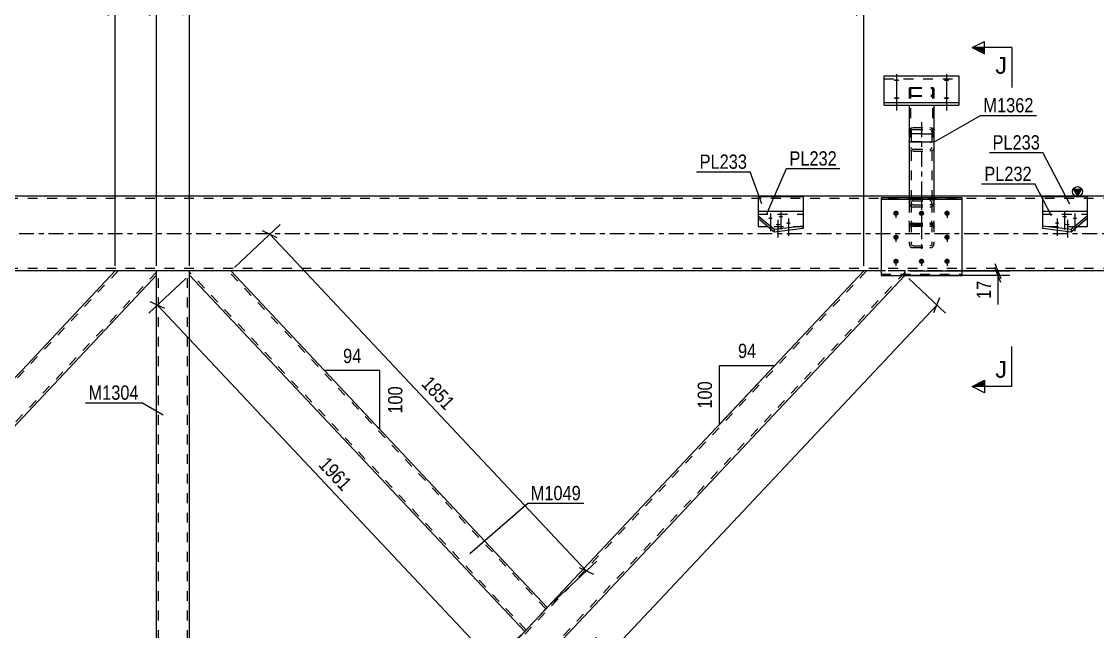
# Model space of a CAD drawing. Header units: millimetres. Extents: x -188 to 1001, y -654 to 187.
# Drawn here: x 663.4 to 879, y -79.7 to 42.5 of the extents above; entities that cross this region are included whole.
import ezdxf

# ---------------------------------------------------------------- set-up
doc = ezdxf.new("R2010")
doc.units = ezdxf.units.MM
doc.linetypes.add('DXK_LINE_DOT2', pattern=[3.9198, 1.9599, -1.9599])
doc.linetypes.add('DXK_LINE_DOT3', pattern=[5.9187, 2.979, -0.9799, 0.9799, -0.9799])
doc.styles.add('Arial', font='ARIAL.TTF', dxfattribs={"height": 0.2})
doc.styles.add('Arial Narrow', font='ARIALN.TTF', dxfattribs={"height": 0.2})

# ---------------------------------------------------------------- blocks, each defined once
blk = doc.blocks.new('Part-761542699-1597 - 1399')
at = {"linetype": 'Continuous'}
blk.add_hatch(color=2, dxfattribs=at).paths.add_polyline_path([(875, 7.5), (874.2, 8.9), (875.8, 8.9)])
at = {"color": 2, "linetype": 'Continuous'}
for p, q in [((875, 7.5), (874.2, 8.9)), ((874.2, 8.9), (875.8, 8.9)), ((875.8, 8.9), (875, 7.5)), ((890, 7.5), (0, 7.5)), ((835.63, -7.5), (551.88, -7.5)), ((890, -7.5), (851.88, -7.5))]:
    blk.add_line(p, q, dxfattribs=at)
at = {"color": 7, "linetype": 'DXK_LINE_DOT2'}
for p, q in [((890, 7), (0, 7)), ((890, -7), (0, -7)), ((890, -7.5), (380.6, -7.5)), ((851.88, -7.5), (835.63, -7.5))]:
    blk.add_line(p, q, dxfattribs=at)
at = {"color": 7, "linetype": 'DXK_LINE_DOT3'}
blk.add_line((0, 0), (890, 0), dxfattribs=at)
at = {"color": 2, "linetype": 'Continuous'}
blk.add_circle((875, 8.4), 1, dxfattribs=at)
blk = doc.blocks.new('Part-761542699-1947 - 1399')
at = {"color": 2, "linetype": 'Continuous'}
for p, q in [((876.98, 4.41), (867.98, 4.41)), ((867.98, 4.41), (867.98, 0.98)), ((876.98, 4.41), (876.98, 2.99)), ((873.76, 0.86), (876.98, 3.56)), ((876.98, 2.99), (873.76, 0.3)), ((867.98, 1.54), (873.76, 0.86)), ((873.76, 0.3), (867.98, 0.98)), ((873.76, 0.86), (873.76, 0.3))]:
    blk.add_line(p, q, dxfattribs=at)
at = {"color": 7, "linetype": 'DXK_LINE_DOT2'}
blk.add_line((867.98, 3.85), (876.98, 3.85), dxfattribs=at)
blk = doc.blocks.new('Part-761542699-1457 - 1399')
at = {"color": 7, "linetype": 'DXK_LINE_DOT2'}
for p, q in [((841.3, 29.11), (841.25, 29.03)), ((841.25, 29.03), (841.25, 25.73)), ((841.43, 29.18), (841.3, 29.11)), ((841.62, 29.22), (841.43, 29.18)), ((841.55, 29.03), (841.57, 29.07)), ((841.55, 29.03), (841.55, 18.52)), ((841.57, 29.07), (841.64, 29.1)), ((841.85, 29.24), (841.62, 29.22)), ((841.64, 29.1), (841.74, 29.13)), ((841.74, 29.13), (841.85, 29.13)), ((841.85, 29.24), (845.65, 29.24)), ((841.85, 29.13), (845.65, 29.13)), ((845.88, 29.22), (845.65, 29.24)), ((845.65, 29.13), (845.76, 29.13)), ((845.76, 29.13), (845.86, 29.1)), ((845.86, 29.1), (845.93, 29.07)), ((846.07, 29.18), (845.88, 29.22)), ((845.93, 29.07), (845.95, 29.03)), ((845.95, 29.03), (845.95, 18.52)), ((846.2, 29.11), (846.07, 29.18)), ((846.25, 29.03), (846.2, 29.11)), ((846.25, 29.03), (846.25, 25.73)), ((841.25, 27.73), (841.3, 27.65)), ((841.3, 27.65), (841.43, 27.59)), ((841.43, 27.59), (841.62, 27.54)), ((841.57, 27.69), (841.55, 27.73)), ((841.64, 27.66), (841.57, 27.69)), ((841.62, 27.54), (841.85, 27.53)), ((841.74, 27.64), (841.64, 27.66)), ((841.85, 27.63), (841.74, 27.64)), ((841.85, 27.63), (845.65, 27.63)), ((841.85, 27.53), (845.65, 27.53)), ((845.76, 27.64), (845.65, 27.63)), ((845.65, 27.53), (845.88, 27.54)), ((845.86, 27.66), (845.76, 27.64)), ((845.93, 27.69), (845.86, 27.66)), ((845.88, 27.54), (846.07, 27.59)), ((845.95, 27.73), (845.93, 27.69)), ((846.07, 27.59), (846.2, 27.65)), ((846.2, 27.65), (846.25, 27.73)), ((841.25, 19.82), (841.3, 19.9)), ((841.3, 19.9), (841.43, 19.96)), ((841.43, 19.96), (841.62, 20.01)), ((841.57, 19.86), (841.55, 19.82)), ((841.64, 19.89), (841.57, 19.86)), ((841.62, 20.01), (841.85, 20.03)), ((841.74, 19.91), (841.64, 19.89)), ((841.85, 19.92), (841.74, 19.91)), ((841.85, 20.03), (845.65, 20.03)), ((845.65, 19.92), (841.85, 19.92)), ((845.65, 20.03), (845.88, 20.01)), ((845.76, 19.91), (845.65, 19.92)), ((845.86, 19.89), (845.76, 19.91)), ((845.86, 19.89), (845.88, 19.88)), ((845.88, 20.01), (846.07, 19.96)), ((845.88, 19.88), (845.93, 19.86)), ((845.95, 19.82), (845.93, 19.86)), ((846.07, 19.96), (846.2, 19.9)), ((846.2, 19.9), (846.25, 19.82)), ((841.55, 18.52), (841.57, 18.48)), ((841.57, 18.48), (841.64, 18.45)), ((841.64, 18.45), (841.74, 18.43)), ((841.74, 18.43), (841.85, 18.42)), ((841.85, 18.42), (845.65, 18.42)), ((842.05, 18.31), (842.04, 18.31)), ((845.46, 18.31), (845.45, 18.31)), ((845.65, 18.42), (845.76, 18.43)), ((845.76, 18.43), (845.86, 18.45)), ((845.86, 18.45), (845.93, 18.48)), ((845.93, 18.48), (845.95, 18.52))]:
    blk.add_line(p, q, dxfattribs=at)
at = {"color": 2, "linetype": 'Continuous'}
for p, q in [((841.25, 25.73), (841.25, 18.52)), ((846.25, 25.73), (846.25, 18.52)), ((841.3, 18.44), (841.25, 18.52)), ((841.43, 18.38), (841.3, 18.44)), ((841.62, 18.33), (841.43, 18.38)), ((841.85, 18.31), (841.62, 18.33)), ((842.04, 18.31), (841.85, 18.31)), ((845.45, 18.31), (842.05, 18.31)), ((845.46, 18.31), (845.65, 18.31)), ((845.88, 18.33), (845.65, 18.31)), ((846.07, 18.38), (845.88, 18.33)), ((846.2, 18.44), (846.07, 18.38)), ((846.25, 18.52), (846.2, 18.44))]:
    blk.add_line(p, q, dxfattribs=at)
blk = doc.blocks.new('Part-761542699-1625 - 1399')
at = {"color": 7, "linetype": 'DXK_LINE_DOT3'}
blk.add_line((843.75, 22.29), (843.75, 1.73), dxfattribs=at)
at = {"color": 7, "linetype": 'DXK_LINE_DOT2'}
for p, q in [((841.25, 20.47), (841.31, 20.75)), ((841.25, 20.47), (841.25, 18.52)), ((841.31, 20.75), (841.48, 21)), ((841.48, 21), (841.74, 21.16)), ((841.68, 20.61), (841.65, 20.47)), ((841.65, 20.47), (841.65, 6.17)), ((841.77, 20.73), (841.68, 20.61)), ((841.74, 21.16), (842.05, 21.22)), ((841.9, 20.81), (841.77, 20.73)), ((842.05, 20.84), (841.9, 20.81)), ((842.05, 21.22), (845.45, 21.22)), ((842.05, 20.84), (845.45, 20.84)), ((845.45, 21.22), (845.76, 21.16)), ((845.6, 20.81), (845.45, 20.84)), ((845.73, 20.73), (845.6, 20.81)), ((845.82, 20.61), (845.73, 20.73)), ((845.76, 21.16), (846.02, 21)), ((845.85, 20.47), (845.82, 20.61)), ((845.85, 20.47), (845.85, 6.17)), ((846.02, 21), (846.19, 20.75)), ((846.19, 20.75), (846.25, 20.47)), ((846.25, 20.47), (846.25, 18.52)), ((841.31, 16.98), (841.25, 17.27)), ((841.68, 17.13), (841.65, 17.27)), ((845.82, 17.13), (845.85, 17.27)), ((846.25, 17.27), (846.19, 16.98)), ((841.48, 16.74), (841.31, 16.98)), ((841.74, 16.58), (841.48, 16.74)), ((841.74, 17.04), (841.68, 17.13)), ((841.77, 17.01), (841.74, 17.04)), ((842.05, 16.52), (841.74, 16.58)), ((841.77, 17.01), (841.9, 16.92)), ((841.9, 16.92), (842.05, 16.9)), ((842.05, 16.9), (845.45, 16.9)), ((842.05, 16.52), (845.45, 16.52)), ((845.45, 16.9), (845.6, 16.92)), ((845.76, 16.58), (845.45, 16.52)), ((845.6, 16.92), (845.73, 17.01)), ((845.73, 17.01), (845.76, 17.04)), ((845.76, 17.04), (845.82, 17.13)), ((846.02, 16.74), (845.76, 16.58)), ((846.19, 16.98), (846.02, 16.74)), ((846.25, 7.5), (841.25, 7.5)), ((841.25, 7.5), (841.25, 6.17)), ((846.25, 7.5), (846.25, 6.17)), ((841.25, 6.17), (841.31, 5.84)), ((841.68, 6.01), (841.65, 6.17)), ((841.74, 5.38), (842.05, 5.32)), ((842.05, 5.74), (841.9, 5.78)), ((842.05, 5.74), (845.45, 5.74)), ((842.05, 5.32), (845.45, 5.32)), ((845.6, 5.78), (845.45, 5.74)), ((845.45, 5.32), (845.76, 5.38)), ((845.85, 6.17), (845.82, 6.01)), ((846.19, 5.84), (846.25, 6.17))]:
    blk.add_line(p, q, dxfattribs=at)
at = {"color": 2, "linetype": 'Continuous'}
for p, q in [((841.25, 18.52), (841.25, 7.5)), ((846.25, 18.52), (846.25, 7.5))]:
    blk.add_line(p, q, dxfattribs=at)
at = {"color": 7, "linetype": 'DXK_LINE_DOT2'}
for centre, radius, start, end in [((842.08, 6.14), 0.827, 200.7583, 245.68), ((842.07, 6.15), 0.414, 200.7583, 245.68), ((845.43, 6.15), 0.414, 294.32, 339.2417), ((845.42, 6.14), 0.827, 294.32, 339.2417)]:
    blk.add_arc(centre, radius, start, end, dxfattribs=at)
blk = doc.blocks.new('Bolt-761542699-1494 - 1399')
at = {"linetype": 'Continuous'}
for points in [[(848.75, 30.55), (848.64, 30.55), (848.53, 30.57), (848.43, 30.59), (848.34, 30.61), (848.27, 30.64), (848.23, 30.68), (848.2, 30.72), (848.2, 30.76), (848.23, 30.8), (848.27, 30.83), (848.34, 30.86), (848.43, 30.89), (848.53, 30.91), (848.64, 30.92), (848.75, 30.93), (848.87, 30.92), (848.97, 30.91), (849.07, 30.89), (849.16, 30.86), (849.23, 30.83), (849.27, 30.8), (849.3, 30.76), (849.3, 30.72), (849.27, 30.68), (849.23, 30.64), (849.16, 30.61), (849.07, 30.59), (848.97, 30.57), (848.87, 30.55)], [(848.75, 26.96), (848.64, 26.96), (848.53, 26.98), (848.43, 26.99), (848.34, 27.02), (848.27, 27.05), (848.23, 27.09), (848.2, 27.13), (848.2, 27.17), (848.23, 27.21), (848.27, 27.24), (848.34, 27.27), (848.43, 27.3), (848.53, 27.32), (848.64, 27.33), (848.75, 27.34), (848.87, 27.33), (848.97, 27.32), (849.07, 27.3), (849.16, 27.27), (849.23, 27.24), (849.27, 27.21), (849.3, 27.17), (849.3, 27.13), (849.27, 27.09), (849.23, 27.05), (849.16, 27.02), (849.07, 26.99), (848.97, 26.98), (848.87, 26.96)]]:
    blk.add_hatch(color=1, dxfattribs=at).paths.add_polyline_path(points)
at = {"color": 1, "linetype": 'Continuous'}
for p, q in [((848.75, 31.91), (848.75, 28.25)), ((848.75, 28.32), (848.75, 24.66))]:
    blk.add_line(p, q, dxfattribs=at)
blk = doc.blocks.new('Bolt-761542699-1495 - 1399')
at = {"linetype": 'Continuous'}
for points in [[(838.63, 4.58), (838.74, 4.57), (838.85, 4.54), (838.95, 4.48), (839.03, 4.41), (839.1, 4.32), (839.15, 4.22), (839.17, 4.12), (839.17, 4.01), (839.15, 3.9), (839.1, 3.8), (839.03, 3.72), (838.95, 3.65), (838.85, 3.59), (838.74, 3.56), (838.63, 3.55), (838.51, 3.56), (838.4, 3.59), (838.3, 3.65), (838.22, 3.72), (838.15, 3.8), (838.1, 3.9), (838.08, 4.01), (838.08, 4.12), (838.1, 4.22), (838.15, 4.32), (838.22, 4.41), (838.3, 4.48), (838.4, 4.54), (838.51, 4.57)], [(843.75, 4.58), (843.86, 4.57), (843.97, 4.54), (844.07, 4.48), (844.16, 4.41), (844.23, 4.32), (844.27, 4.22), (844.3, 4.12), (844.3, 4.01), (844.27, 3.9), (844.23, 3.8), (844.16, 3.72), (844.07, 3.65), (843.97, 3.59), (843.86, 3.56), (843.75, 3.55), (843.64, 3.56), (843.53, 3.59), (843.43, 3.65), (843.34, 3.72), (843.27, 3.8), (843.23, 3.9), (843.2, 4.01), (843.2, 4.12), (843.23, 4.22), (843.27, 4.32), (843.34, 4.41), (843.43, 4.48), (843.53, 4.54), (843.64, 4.57)], [(848.88, 4.58), (848.99, 4.57), (849.1, 4.54), (849.2, 4.48), (849.28, 4.41), (849.35, 4.32), (849.4, 4.22), (849.42, 4.12), (849.42, 4.01), (849.4, 3.9), (849.35, 3.8), (849.28, 3.72), (849.2, 3.65), (849.1, 3.59), (848.99, 3.56), (848.88, 3.55), (848.76, 3.56), (848.65, 3.59), (848.55, 3.65), (848.47, 3.72), (848.4, 3.8), (848.35, 3.9), (848.33, 4.01), (848.33, 4.12), (848.35, 4.22), (848.4, 4.32), (848.47, 4.41), (848.55, 4.48), (848.65, 4.54), (848.76, 4.57)], [(838.63, -0.24), (838.74, -0.25), (838.85, -0.28), (838.95, -0.33), (839.03, -0.41), (839.1, -0.49), (839.15, -0.59), (839.17, -0.7), (839.17, -0.81), (839.15, -0.91), (839.1, -1.01), (839.03, -1.1), (838.95, -1.17), (838.85, -1.22), (838.74, -1.26), (838.63, -1.27), (838.51, -1.26), (838.4, -1.22), (838.3, -1.17), (838.22, -1.1), (838.15, -1.01), (838.1, -0.91), (838.08, -0.81), (838.08, -0.7), (838.1, -0.59), (838.15, -0.49), (838.22, -0.41), (838.3, -0.33), (838.4, -0.28), (838.51, -0.25)], [(848.88, -0.24), (848.99, -0.25), (849.1, -0.28), (849.2, -0.33), (849.28, -0.41), (849.35, -0.49), (849.4, -0.59), (849.42, -0.7), (849.42, -0.81), (849.4, -0.91), (849.35, -1.01), (849.28, -1.1), (849.2, -1.17), (849.1, -1.22), (848.99, -1.26), (848.88, -1.27), (848.76, -1.26), (848.65, -1.22), (848.55, -1.17), (848.47, -1.1), (848.4, -1.01), (848.35, -0.91), (848.33, -0.81), (848.33, -0.7), (848.35, -0.59), (848.4, -0.49), (848.47, -0.41), (848.55, -0.33), (848.65, -0.28), (848.76, -0.25)], [(838.63, -5.05), (838.74, -5.06), (838.85, -5.1), (838.95, -5.15), (839.03, -5.22), (839.1, -5.31), (839.15, -5.41), (839.17, -5.51), (839.17, -5.62), (839.15, -5.73), (839.1, -5.83), (839.03, -5.91), (838.95, -5.99), (838.85, -6.04), (838.74, -6.07), (838.63, -6.09), (838.51, -6.07), (838.4, -6.04), (838.3, -5.99), (838.22, -5.91), (838.15, -5.83), (838.1, -5.73), (838.08, -5.62), (838.08, -5.51), (838.1, -5.41), (838.15, -5.31), (838.22, -5.22), (838.3, -5.15), (838.4, -5.1), (838.51, -5.06)], [(843.75, -5.05), (843.86, -5.06), (843.97, -5.1), (844.07, -5.15), (844.16, -5.22), (844.23, -5.31), (844.27, -5.41), (844.3, -5.51), (844.3, -5.62), (844.27, -5.73), (844.23, -5.83), (844.16, -5.91), (844.07, -5.99), (843.97, -6.04), (843.86, -6.07), (843.75, -6.09), (843.64, -6.07), (843.53, -6.04), (843.43, -5.99), (843.34, -5.91), (843.27, -5.83), (843.23, -5.73), (843.2, -5.62), (843.2, -5.51), (843.23, -5.41), (843.27, -5.31), (843.34, -5.22), (843.43, -5.15), (843.53, -5.1), (843.64, -5.06)], [(848.88, -5.05), (848.99, -5.06), (849.1, -5.1), (849.2, -5.15), (849.28, -5.22), (849.35, -5.31), (849.4, -5.41), (849.42, -5.51), (849.42, -5.62), (849.4, -5.73), (849.35, -5.83), (849.28, -5.91), (849.2, -5.99), (849.1, -6.04), (848.99, -6.07), (848.88, -6.09), (848.76, -6.07), (848.65, -6.04), (848.55, -5.99), (848.47, -5.91), (848.4, -5.83), (848.35, -5.73), (848.33, -5.62), (848.33, -5.51), (848.35, -5.41), (848.4, -5.31), (848.47, -5.22), (848.55, -5.15), (848.65, -5.1), (848.76, -5.06)]]:
    blk.add_hatch(color=1, dxfattribs=at).paths.add_polyline_path(points)
at = {"color": 1, "linetype": 'Continuous'}
for p, q in [((838.63, 4.56), (838.63, 3.14)), ((843.75, 4.56), (843.75, 3.14)), ((848.88, 4.56), (848.88, 3.14)), ((838.63, -0.26), (838.63, -1.68)), ((848.88, -0.26), (848.88, -1.68)), ((838.63, -5.07), (838.63, -6.49)), ((843.75, -5.07), (843.75, -6.49)), ((848.88, -5.07), (848.88, -6.49))]:
    blk.add_line(p, q, dxfattribs=at)
blk = doc.blocks.new('Bolt-761542699-1995 - 1399')
at = {"linetype": 'Continuous'}
for points in [[(838.75, 30.55), (838.64, 30.55), (838.53, 30.57), (838.43, 30.59), (838.34, 30.61), (838.27, 30.64), (838.23, 30.68), (838.2, 30.72), (838.2, 30.76), (838.23, 30.8), (838.27, 30.83), (838.34, 30.86), (838.43, 30.89), (838.53, 30.91), (838.64, 30.92), (838.75, 30.93), (838.87, 30.92), (838.97, 30.91), (839.07, 30.89), (839.16, 30.86), (839.23, 30.83), (839.27, 30.8), (839.3, 30.76), (839.3, 30.72), (839.27, 30.68), (839.23, 30.64), (839.16, 30.61), (839.07, 30.59), (838.97, 30.57), (838.87, 30.55)], [(838.75, 26.96), (838.64, 26.96), (838.53, 26.98), (838.43, 26.99), (838.34, 27.02), (838.27, 27.05), (838.23, 27.09), (838.2, 27.13), (838.2, 27.17), (838.23, 27.21), (838.27, 27.24), (838.34, 27.27), (838.43, 27.3), (838.53, 27.32), (838.64, 27.33), (838.75, 27.34), (838.87, 27.33), (838.97, 27.32), (839.07, 27.3), (839.16, 27.27), (839.23, 27.24), (839.27, 27.21), (839.3, 27.17), (839.3, 27.13), (839.27, 27.09), (839.23, 27.05), (839.16, 27.02), (839.07, 26.99), (838.97, 26.98), (838.87, 26.96)]]:
    blk.add_hatch(color=1, dxfattribs=at).paths.add_polyline_path(points)
at = {"color": 1, "linetype": 'Continuous'}
for p, q in [((838.75, 31.91), (838.75, 28.25)), ((838.75, 28.32), (838.75, 24.66))]:
    blk.add_line(p, q, dxfattribs=at)
blk = doc.blocks.new('Part-761542699-1621 - 1399')
at = {"color": 2, "linetype": 'Continuous'}
for p, q in [((867.98, 7.36), (867.98, 4.41)), ((876.98, 7.36), (867.98, 7.36)), ((876.98, 7.36), (876.98, 4.41)), ((876.98, 2.99), (876.98, 1.36)), ((876.98, 1.36), (875.04, 1.36))]:
    blk.add_line(p, q, dxfattribs=at)
at = {"color": 7, "linetype": 'DXK_LINE_DOT2'}
for p, q in [((867.98, 4.41), (867.98, 1.36)), ((876.98, 4.41), (876.98, 2.99)), ((875.04, 1.36), (867.98, 1.36))]:
    blk.add_line(p, q, dxfattribs=at)
blk = doc.blocks.new('Part-761542699-1624 - 1399')
at = {"color": 2, "linetype": 'Continuous'}
for p, q in [((851.88, 7.16), (835.63, 7.16)), ((835.63, 7.16), (835.63, -8.39)), ((835.63, 6.88), (851.88, 6.88)), ((851.88, -8.39), (851.88, 7.16)), ((835.63, -8.39), (851.88, -8.39))]:
    blk.add_line(p, q, dxfattribs=at)
at = {"color": 7, "linetype": 'DXK_LINE_DOT2'}
blk.add_line((835.63, -8.11), (851.88, -8.11), dxfattribs=at)
blk = doc.blocks.new('Part-761542699-1671 - 1399')
at = {"color": 7, "linetype": 'DXK_LINE_DOT2'}
for p, q in [((841.25, 6.15), (841.31, 6.47)), ((841.74, 6.94), (842.05, 7)), ((842.05, 6.57), (841.9, 6.54)), ((842.05, 7), (845.45, 7)), ((842.05, 6.57), (845.45, 6.57)), ((845.45, 7), (845.76, 6.94)), ((845.6, 6.54), (845.45, 6.57)), ((846.19, 6.47), (846.25, 6.15)), ((841.25, 6.15), (841.25, -2.08)), ((841.68, 6.31), (841.65, 6.15)), ((841.65, 6.15), (841.65, -2.08)), ((845.85, 6.15), (845.82, 6.31)), ((845.85, 6.15), (845.85, -2.08)), ((846.25, 6.15), (846.25, -2.08)), ((841.31, 2.21), (841.25, 2.53)), ((841.65, 2.53), (841.68, 2.37)), ((845.82, 2.37), (845.85, 2.53)), ((846.25, 2.53), (846.19, 2.21)), ((841.31, 1.41), (841.25, 1.12)), ((841.48, 1.65), (841.31, 1.41)), ((841.74, 1.81), (841.48, 1.65)), ((841.65, 1.12), (841.68, 1.26)), ((841.68, 1.26), (841.77, 1.38)), ((842.05, 1.87), (841.74, 1.81)), ((842.05, 1.68), (841.74, 1.74)), ((841.77, 1.38), (841.9, 1.47)), ((841.9, 2.14), (842.05, 2.11)), ((841.9, 1.47), (842.05, 1.49)), ((842.05, 2.11), (845.45, 2.11)), ((842.05, 1.87), (845.45, 1.87)), ((842.05, 1.68), (845.45, 1.68)), ((842.05, 1.49), (845.45, 1.49)), ((845.45, 2.11), (845.6, 2.14)), ((845.76, 1.81), (845.45, 1.87)), ((845.76, 1.74), (845.45, 1.68)), ((845.45, 1.49), (845.6, 1.47)), ((845.6, 1.47), (845.73, 1.38)), ((845.73, 1.38), (845.82, 1.26)), ((846.02, 1.65), (845.76, 1.81)), ((845.82, 1.26), (845.85, 1.12)), ((846.19, 1.41), (846.02, 1.65)), ((846.25, 1.12), (846.19, 1.41)), ((841.25, -2.08), (841.31, -2.36)), ((841.68, -2.22), (841.65, -2.08)), ((845.85, -2.08), (845.82, -2.22)), ((846.19, -2.36), (846.25, -2.08)), ((841.31, -2.36), (841.48, -2.61)), ((841.48, -2.61), (841.74, -2.77)), ((841.77, -2.34), (841.68, -2.22)), ((841.74, -2.77), (842.05, -2.83)), ((841.9, -2.42), (841.77, -2.34)), ((842.05, -2.45), (841.9, -2.42)), ((842.05, -2.45), (845.45, -2.45)), ((842.05, -2.83), (845.45, -2.83)), ((845.6, -2.42), (845.45, -2.45)), ((845.45, -2.83), (845.76, -2.77)), ((845.73, -2.34), (845.6, -2.42)), ((845.82, -2.22), (845.73, -2.34)), ((845.76, -2.77), (846.02, -2.61)), ((846.02, -2.61), (846.19, -2.36))]:
    blk.add_line(p, q, dxfattribs=at)
at = {"color": 7, "linetype": 'DXK_LINE_DOT3'}
blk.add_line((843.75, 7.76), (843.75, -3.9), dxfattribs=at)
at = {"color": 7, "linetype": 'DXK_LINE_DOT2'}
for centre, radius, start, end in [((842.08, 6.18), 0.827, 114.32, 159.2417), ((842.07, 6.17), 0.414, 114.32, 159.2417), ((845.43, 6.17), 0.414, 20.7583, 65.68), ((845.42, 6.18), 0.827, 20.7583, 65.68), ((842.08, 2.5), 0.827, 200.7583, 245.68), ((842.07, 2.51), 0.414, 200.7583, 245.68), ((845.43, 2.51), 0.414, 294.32, 339.2417), ((845.42, 2.5), 0.827, 294.32, 339.2417)]:
    blk.add_arc(centre, radius, start, end, dxfattribs=at)
blk = doc.blocks.new('Part-761542699-1695 - 1399')
at = {"color": 7, "linetype": 'DXK_LINE_DOT2'}
for p, q in [((697.05, -7.5), (690.45, -7.5)), ((690.45, -8.33), (690.45, -7.5)), ((690.85, -152), (690.85, -7.5)), ((696.65, -152), (696.65, -7.5)), ((697.05, -8.33), (697.05, -7.5)), ((690.45, -152), (690.45, -151.17)), ((697.05, -152), (690.45, -152)), ((697.05, -152), (697.05, -151.17))]:
    blk.add_line(p, q, dxfattribs=at)
at = {"color": 2, "linetype": 'Continuous'}
for p, q in [((690.45, -151.17), (690.45, -8.33)), ((697.05, -151.17), (697.05, -8.33))]:
    blk.add_line(p, q, dxfattribs=at)
blk = doc.blocks.new('Part-761542699-1735 - 1399')
at = {"color": 2, "linetype": 'Continuous'}
for p, q in [((697.05, -8.33), (697.05, -7.5)), ((764.22, -79.75), (697.05, -8.33)), ((768.75, -74.93), (705.33, -7.5)), ((768.75, -74.93), (768.2, -75.52)), ((768.2, -75.52), (764.22, -79.75))]:
    blk.add_line(p, q, dxfattribs=at)
at = {"color": 7, "linetype": 'DXK_LINE_DOT2'}
for p, q in [((705.33, -7.5), (697.05, -7.5)), ((764.5, -79.46), (697.05, -7.74)), ((768.48, -75.22), (704.79, -7.5)), ((768.71, -74.98), (768.2, -75.52)), ((764.5, -79.46), (764.52, -79.44))]:
    blk.add_line(p, q, dxfattribs=at)
blk = doc.blocks.new('Part-761542699-1740 - 1399')
at = {"color": 7, "linetype": 'DXK_LINE_DOT2'}
for p, q in [((832.72, -7.5), (697.05, -151.76)), ((840.45, -7.74), (704.79, -152)), ((840.45, -7.5), (832.17, -7.5)), ((840.45, -8.33), (840.39, -8.39)), ((840.45, -8.33), (840.45, -7.5)), ((768.75, -74.93), (764.22, -79.75)), ((705.33, -152), (697.05, -152))]:
    blk.add_line(p, q, dxfattribs=at)
at = {"color": 2, "linetype": 'Continuous'}
for p, q in [((840.39, -8.39), (705.33, -152)), ((832.17, -7.5), (768.75, -74.93)), ((764.22, -79.75), (697.05, -151.17)), ((697.05, -152), (697.05, -151.17))]:
    blk.add_line(p, q, dxfattribs=at)
blk = doc.blocks.new('Part-761542699-1750 - 1399')
at = {"color": 7, "linetype": 'DXK_LINE_DOT2'}
for p, q in [((682.72, -7.5), (547.05, -151.76)), ((690.45, -7.74), (554.79, -152)), ((690.45, -7.5), (682.17, -7.5)), ((618.75, -74.93), (614.22, -79.75)), ((623.28, -79.75), (618.75, -84.57)), ((555.33, -152), (547.05, -152))]:
    blk.add_line(p, q, dxfattribs=at)
at = {"color": 2, "linetype": 'Continuous'}
for p, q in [((682.17, -7.5), (618.75, -74.93)), ((690.45, -8.33), (623.28, -79.75)), ((690.45, -8.33), (690.45, -7.5)), ((614.22, -79.75), (547.05, -151.17)), ((618.75, -84.57), (555.33, -152)), ((547.05, -152), (547.05, -151.17))]:
    blk.add_line(p, q, dxfattribs=at)
blk = doc.blocks.new('Part-761542699-1861 - 1399')
at = {"color": 2, "linetype": 'Continuous'}
for p, q in [((811, 7.36), (811, 4.41)), ((820, 7.36), (811, 7.36)), ((820, 7.36), (820, 4.41)), ((811, 2.99), (811, 1.36)), ((812.94, 1.36), (811, 1.36))]:
    blk.add_line(p, q, dxfattribs=at)
at = {"color": 7, "linetype": 'DXK_LINE_DOT2'}
for p, q in [((811, 4.41), (811, 2.99)), ((820, 4.41), (820, 1.36)), ((820, 1.36), (812.94, 1.36))]:
    blk.add_line(p, q, dxfattribs=at)
blk = doc.blocks.new('Part-761542699-1945 - 1399')
at = {"color": 2, "linetype": 'Continuous'}
for p, q in [((820, 4.41), (811, 4.41)), ((811, 4.41), (811, 2.99)), ((820, 4.41), (820, 0.98)), ((811, 3.56), (814.21, 0.86)), ((814.21, 0.3), (811, 2.99)), ((814.21, 0.86), (820, 1.54)), ((820, 0.98), (814.21, 0.3)), ((814.21, 0.86), (814.21, 0.3))]:
    blk.add_line(p, q, dxfattribs=at)
at = {"color": 7, "linetype": 'DXK_LINE_DOT2'}
blk.add_line((811, 3.85), (820, 3.85), dxfattribs=at)
blk = doc.blocks.new('Bolt-761542699-1946 - 1399')
at = {"linetype": 'Continuous'}
for points in [[(813.47, 2.92), (813.37, 2.92), (813.28, 2.93), (813.2, 2.95), (813.13, 2.97), (813.08, 2.99), (813.04, 3.02), (813.02, 3.05), (813.02, 3.09), (813.04, 3.12), (813.08, 3.15), (813.13, 3.17), (813.2, 3.19), (813.28, 3.21), (813.37, 3.22), (813.47, 3.22), (813.56, 3.22), (813.65, 3.21), (813.73, 3.19), (813.8, 3.17), (813.86, 3.15), (813.89, 3.12), (813.91, 3.09), (813.91, 3.05), (813.89, 3.02), (813.86, 2.99), (813.8, 2.97), (813.73, 2.95), (813.65, 2.93), (813.56, 2.92)], [(815.55, 3.21), (815.46, 3.21), (815.37, 3.22), (815.29, 3.24), (815.22, 3.26), (815.16, 3.28), (815.12, 3.31), (815.1, 3.34), (815.1, 3.38), (815.12, 3.41), (815.16, 3.44), (815.22, 3.46), (815.29, 3.49), (815.37, 3.5), (815.46, 3.51), (815.55, 3.51), (815.64, 3.51), (815.73, 3.5), (815.81, 3.49), (815.88, 3.46), (815.94, 3.44), (815.98, 3.41), (816, 3.38), (816, 3.34), (815.98, 3.31), (815.94, 3.28), (815.88, 3.26), (815.81, 3.24), (815.73, 3.22), (815.64, 3.21)], [(817.06, 1.94), (816.97, 1.94), (816.88, 1.95), (816.8, 1.97), (816.73, 1.99), (816.67, 2.02), (816.63, 2.05), (816.62, 2.08), (816.62, 2.11), (816.63, 2.14), (816.67, 2.17), (816.73, 2.2), (816.8, 2.22), (816.88, 2.24), (816.97, 2.25), (817.06, 2.25), (817.16, 2.25), (817.25, 2.24), (817.33, 2.22), (817.4, 2.2), (817.45, 2.17), (817.49, 2.14), (817.51, 2.11), (817.51, 2.08), (817.49, 2.05), (817.45, 2.02), (817.4, 1.99), (817.33, 1.97), (817.25, 1.95), (817.16, 1.94)], [(814.98, 1.65), (814.89, 1.65), (814.8, 1.66), (814.72, 1.68), (814.65, 1.7), (814.59, 1.73), (814.55, 1.76), (814.53, 1.79), (814.53, 1.82), (814.55, 1.85), (814.59, 1.88), (814.65, 1.91), (814.72, 1.93), (814.8, 1.94), (814.89, 1.95), (814.98, 1.96), (815.07, 1.95), (815.16, 1.94), (815.24, 1.93), (815.31, 1.91), (815.37, 1.88), (815.41, 1.85), (815.43, 1.82), (815.43, 1.79), (815.41, 1.76), (815.37, 1.73), (815.31, 1.7), (815.24, 1.68), (815.16, 1.66), (815.07, 1.65)]]:
    blk.add_hatch(color=1, dxfattribs=at).paths.add_polyline_path(points)
at = {"color": 1, "linetype": 'Continuous'}
for p, q in [((813.47, 4.01), (813.47, 0.49)), ((814.98, 2.74), (814.98, -0.78)), ((815.55, 4.3), (815.55, 0.78)), ((817.06, 3.03), (817.06, -0.49))]:
    blk.add_line(p, q, dxfattribs=at)
blk = doc.blocks.new('Bolt-761542699-1948 - 1399')
at = {"linetype": 'Continuous'}
for points in [[(870.91, 1.94), (870.82, 1.94), (870.73, 1.95), (870.65, 1.97), (870.58, 1.99), (870.52, 2.02), (870.49, 2.05), (870.47, 2.08), (870.47, 2.11), (870.49, 2.14), (870.52, 2.17), (870.58, 2.2), (870.65, 2.22), (870.73, 2.24), (870.82, 2.25), (870.91, 2.25), (871.01, 2.25), (871.1, 2.24), (871.18, 2.22), (871.25, 2.2), (871.3, 2.17), (871.34, 2.14), (871.36, 2.11), (871.36, 2.08), (871.34, 2.05), (871.3, 2.02), (871.25, 1.99), (871.18, 1.97), (871.1, 1.95), (871.01, 1.94)], [(872.43, 3.21), (872.33, 3.21), (872.24, 3.22), (872.16, 3.24), (872.09, 3.26), (872.04, 3.28), (872, 3.31), (871.98, 3.34), (871.98, 3.38), (872, 3.41), (872.04, 3.44), (872.09, 3.46), (872.16, 3.49), (872.24, 3.5), (872.33, 3.51), (872.43, 3.51), (872.52, 3.51), (872.61, 3.5), (872.69, 3.49), (872.76, 3.46), (872.82, 3.44), (872.86, 3.41), (872.88, 3.38), (872.88, 3.34), (872.86, 3.31), (872.82, 3.28), (872.76, 3.26), (872.69, 3.24), (872.61, 3.22), (872.52, 3.21)], [(874.51, 2.92), (874.42, 2.92), (874.33, 2.93), (874.25, 2.95), (874.18, 2.97), (874.12, 2.99), (874.08, 3.02), (874.06, 3.05), (874.06, 3.09), (874.08, 3.12), (874.12, 3.15), (874.18, 3.17), (874.25, 3.19), (874.33, 3.21), (874.42, 3.22), (874.51, 3.22), (874.6, 3.22), (874.69, 3.21), (874.77, 3.19), (874.84, 3.17), (874.9, 3.15), (874.94, 3.12), (874.96, 3.09), (874.96, 3.05), (874.94, 3.02), (874.9, 2.99), (874.84, 2.97), (874.77, 2.95), (874.69, 2.93), (874.6, 2.92)], [(873, 1.65), (872.9, 1.65), (872.81, 1.66), (872.73, 1.68), (872.66, 1.7), (872.61, 1.73), (872.57, 1.76), (872.55, 1.79), (872.55, 1.82), (872.57, 1.85), (872.61, 1.88), (872.66, 1.91), (872.73, 1.93), (872.81, 1.94), (872.9, 1.95), (873, 1.96), (873.09, 1.95), (873.18, 1.94), (873.26, 1.93), (873.33, 1.91), (873.39, 1.88), (873.42, 1.85), (873.44, 1.82), (873.44, 1.79), (873.42, 1.76), (873.39, 1.73), (873.33, 1.7), (873.26, 1.68), (873.18, 1.66), (873.09, 1.65)]]:
    blk.add_hatch(color=1, dxfattribs=at).paths.add_polyline_path(points)
at = {"color": 1, "linetype": 'Continuous'}
for p, q in [((870.91, 3.03), (870.91, -0.49)), ((872.43, 4.3), (872.43, 0.78)), ((873, 2.74), (873, -0.78)), ((874.51, 4.01), (874.51, 0.49))]:
    blk.add_line(p, q, dxfattribs=at)
blk = doc.blocks.new('Part-761542699-1990 - 1399')
at = {"color": 2, "linetype": 'Continuous'}
for p, q in [((836.25, 25.73), (836.25, 31.59)), ((836.25, 31.59), (851.25, 31.59)), ((851.25, 31.59), (851.25, 25.73)), ((836.25, 26.29), (851.25, 26.29)), ((836.25, 25.73), (851.25, 25.73))]:
    blk.add_line(p, q, dxfattribs=at)
at = {"color": 7, "linetype": 'DXK_LINE_DOT2'}
blk.add_line((836.25, 31.03), (851.25, 31.03), dxfattribs=at)
blk = doc.blocks.new('AngleDimension-761542699-24224 - 1399')
at = {"color": 7, "linetype": 'Continuous'}
for p, q in [((803.25, -26.45), (814.35, -26.45)), ((803.25, -38.25), (814.35, -26.45)), ((803.25, -38.25), (803.25, -26.45)), ((802.75, -38.78), (803.25, -38.25))]:
    blk.add_line(p, q, dxfattribs=at)
at = {"color": 0}
for points in [[(811.23, -25.55), (811.23, -21.35), (806.37, -21.35), (806.37, -25.55)], [(802.35, -29), (798.15, -29), (798.15, -35.69), (802.35, -35.69)]]:
    blk.add_wipeout(points, dxfattribs=at)
at = {"color": 3, "style": 'Arial Narrow'}
blk.add_text('94', height=2.863, dxfattribs=at).set_placement((806.97, -24.95))
blk.add_text('100', height=2.863, rotation=90.0002, dxfattribs=at).set_placement((801.75, -35.09))
blk = doc.blocks.new('StraightDimension-761542699-24559 - 1399')
at = {"color": 7, "linetype": 'Continuous'}
for p, q in [((841.18, -9.01), (848.58, -15.97)), ((846.24, -15.83), (847.43, -12.83)), ((711.72, -158), (846.84, -14.33)), ((706.06, -152.69), (713.47, -159.65)), ((712.31, -156.5), (711.13, -159.51))]:
    blk.add_line(p, q, dxfattribs=at)
at = {"color": 0}
blk.add_wipeout([(781.65, -82.55), (778.59, -79.68), (772.76, -85.88), (775.81, -88.75)], dxfattribs=at)
at = {"color": 3, "style": 'Arial Narrow'}
blk.add_text('3945', height=2.863, rotation=46.7591, dxfattribs=at).set_placement((775.79, -87.91))
blk = doc.blocks.new('StraightDimension-761542699-2564 - 1399')
at = {"color": 7, "linetype": 'Continuous'}
for p, q in [((890, -8.5), (890, -100.76)), ((817.5, -151), (817.5, -95.51)), ((819, -97.76), (816, -98.96)), ((817.5, -98.36), (890, -98.36)), ((888.5, -98.96), (891.5, -97.76))]:
    blk.add_line(p, q, dxfattribs=at)
at = {"color": 0}
blk.add_wipeout([(858.01, -97.61), (858.01, -93.41), (849.49, -93.41), (849.49, -97.61)], dxfattribs=at)
at = {"color": 3, "style": 'Arial Narrow'}
blk.add_text('1450', height=2.863, dxfattribs=at).set_placement((850.09, -97.01))
blk = doc.blocks.new('AngleDimension-761542699-24210 - 1399')
at = {"color": 7, "linetype": 'Continuous'}
for p, q in [((735.2, -27.46), (724.1, -27.46)), ((735.2, -39.26), (724.1, -27.46)), ((735.2, -39.26), (735.2, -27.46)), ((735.92, -40.02), (735.2, -39.26))]:
    blk.add_line(p, q, dxfattribs=at)
at = {"color": 0}
for points in [[(732.08, -26.56), (732.08, -22.36), (727.22, -22.36), (727.22, -26.56)], [(740.3, -30.02), (736.1, -30.02), (736.1, -36.7), (740.3, -36.7)]]:
    blk.add_wipeout(points, dxfattribs=at)
at = {"color": 3, "style": 'Arial Narrow'}
blk.add_text('94', height=2.863, dxfattribs=at).set_placement((727.82, -25.96))
blk.add_text('100', height=2.863, rotation=90.0002, dxfattribs=at).set_placement((739.7, -36.1))
blk = doc.blocks.new('StraightDimension-761542699-24496 - 1399')
at = {"color": 7, "linetype": 'Continuous'}
for p, q in [((706.06, -6.81), (715.23, 1.81)), ((714.62, -0.83), (711.69, 0.54)), ((713.15, -0.15), (776.57, -67.58)), ((769.48, -74.25), (778.65, -65.63)), ((775.11, -66.9), (778.04, -68.26))]:
    blk.add_line(p, q, dxfattribs=at)
at = {"color": 0}
blk.add_wipeout([(748.33, -36.45), (751.38, -33.57), (745.55, -27.37), (742.49, -30.25)], dxfattribs=at)
at = {"color": 3, "style": 'Arial Narrow'}
blk.add_text('1851', height=2.863, rotation=-46.7591, dxfattribs=at).set_placement((743.34, -30.27))
blk = doc.blocks.new('StraightDimension-761542699-26205 - 1399')
at = {"color": 7, "linetype": 'Continuous'}
for p, q in [((690.45, -6.5), (690.45, 59.3)), ((697.05, -6.5), (697.05, 59.3)), ((688.95, 43.76), (691.95, 44.96)), ((690.45, 44.36), (697.05, 44.36)), ((698.55, 44.96), (695.55, 43.76))]:
    blk.add_line(p, q, dxfattribs=at)
at = {"color": 0}
blk.add_wipeout([(697.09, 45.11), (697.09, 49.31), (690.41, 49.31), (690.41, 45.11)], dxfattribs=at)
at = {"color": 0, "linetype": 'Continuous'}
blk.add_wipeout([(696.45, 59.9), (692.25, 59.9), (692.25, 49.56), (696.45, 49.56)], dxfattribs=at)
at = {"color": 3, "linetype": 'Continuous', "style": 'Arial Narrow'}
blk.add_text('13941', height=2.863, rotation=90.0002, dxfattribs=at).set_placement((695.85, 50.16))
at = {"color": 3, "style": 'Arial Narrow'}
blk.add_text('132', height=2.863, dxfattribs=at).set_placement((691.01, 45.71))
blk = doc.blocks.new('StraightDimension-761542699-23618 - 1399')
at = {"color": 7, "linetype": 'Continuous'}
for p, q in [((891, 0.02), (911.26, 0.02)), ((909.46, -1.48), (908.26, 1.52)), ((908.86, -159.5), (908.86, 0.02)), ((818.5, -159.5), (911.26, -159.5)), ((908.26, -158), (909.46, -161))]:
    blk.add_line(p, q, dxfattribs=at)
at = {"color": 0}
blk.add_wipeout([(908.11, -75.48), (903.91, -75.48), (903.91, -84), (908.11, -84)], dxfattribs=at)
at = {"color": 3, "style": 'Arial Narrow'}
blk.add_text('3190', height=2.863, rotation=90.0002, dxfattribs=at).set_placement((907.51, -83.4))
blk = doc.blocks.new('StraightDimension-761542699-23626 - 1399')
at = {"color": 7, "linetype": 'Continuous'}
for p, q in [((900.24, -9), (899.04, -6)), ((891, -7.5), (902.04, -7.5)), ((899.64, -152), (899.64, -7.5)), ((899.04, -150.5), (900.24, -153.5)), ((818.5, -152), (902.04, -152))]:
    blk.add_line(p, q, dxfattribs=at)
at = {"color": 0}
blk.add_wipeout([(898.89, -75.49), (894.69, -75.49), (894.69, -84.01), (898.89, -84.01)], dxfattribs=at)
at = {"color": 3, "style": 'Arial Narrow'}
blk.add_text('2890', height=2.863, rotation=90.0002, dxfattribs=at).set_placement((898.29, -83.41))
blk = doc.blocks.new('StraightDimension-761542699-24531 - 1399')
at = {"color": 7, "linetype": 'Continuous'}
for p, q in [((696.32, -9.01), (688.9, -15.99)), ((692.11, -15.03), (689.18, -13.66)), ((690.65, -14.35), (757.82, -85.77)), ((763.49, -80.44), (756.07, -87.41)), ((756.35, -85.09), (759.28, -86.45))]:
    blk.add_line(p, q, dxfattribs=at)
at = {"color": 0}
blk.add_wipeout([(727.7, -52.65), (730.76, -49.77), (724.92, -43.57), (721.86, -46.44)], dxfattribs=at)
at = {"color": 3, "style": 'Arial Narrow'}
blk.add_text('1961', height=2.863, rotation=-46.7591, dxfattribs=at).set_placement((722.71, -46.47))
blk = doc.blocks.new('StraightDimension-761542699-24584 - 1399')
at = {"color": 7, "linetype": 'Continuous'}
for p, q in [((858.42, -6), (859.62, -9)), ((841.45, -7.5), (861.42, -7.5)), ((841.45, -8.33), (861.42, -8.33)), ((859.62, -9.83), (858.42, -6.83)), ((859.02, -8.33), (859.02, -7.5))]:
    blk.add_line(p, q, dxfattribs=at)
at = {"color": 0}
blk.add_wipeout([(858.27, -8.85), (854.07, -8.85), (854.07, -13.71), (858.27, -13.71)], dxfattribs=at)
at = {"color": 7, "linetype": 'Continuous'}
blk.add_line((859.02, -8.33), (859.02, -14.23), dxfattribs=at)
blk.add_line((859.02, -8.33), (859.02, -14.23), dxfattribs=at)
at = {"color": 3, "style": 'Arial Narrow'}
blk.add_text('17', height=2.863, rotation=90.0002, dxfattribs=at).set_placement((857.67, -13.11))
blk = doc.blocks.new('StraightDimension-761542699-26203 - 1399')
at = {"color": 7, "linetype": 'Continuous'}
for p, q in [((832.17, -6.5), (832.17, 54.8)), ((890, 8.5), (890, 54.8)), ((833.67, 44.96), (830.67, 43.76)), ((832.17, 44.36), (890, 44.36)), ((888.5, 43.76), (891.5, 44.96))]:
    blk.add_line(p, q, dxfattribs=at)
at = {"color": 0, "linetype": 'Continuous'}
blk.add_wipeout([(889.4, 55.4), (885.2, 55.4), (885.2, 45.06), (889.4, 45.06)], dxfattribs=at)
at = {"color": 0}
blk.add_wipeout([(865.34, 45.11), (865.34, 49.31), (856.83, 49.31), (856.83, 45.11)], dxfattribs=at)
at = {"color": 3, "linetype": 'Continuous', "style": 'Arial Narrow'}
blk.add_text('17800', height=2.863, rotation=90.0002, dxfattribs=at).set_placement((888.8, 45.66))
at = {"color": 3, "style": 'Arial Narrow'}
blk.add_text('1157', height=2.863, dxfattribs=at).set_placement((857.43, 45.71))
blk = doc.blocks.new('StraightDimension-761542699-26204 - 1399')
at = {"color": 7, "linetype": 'Continuous'}
for p, q in [((697.05, -6.5), (697.05, 59.3)), ((832.17, -6.5), (832.17, 54.8)), ((698.55, 44.96), (695.55, 43.76)), ((697.05, 44.36), (832.17, 44.36)), ((830.67, 43.76), (833.67, 44.96))]:
    blk.add_line(p, q, dxfattribs=at)
at = {"color": 0, "linetype": 'Continuous'}
blk.add_wipeout([(831.57, 55.4), (827.37, 55.4), (827.37, 45.06), (831.57, 45.06)], dxfattribs=at)
at = {"color": 0}
blk.add_wipeout([(768.87, 45.11), (768.87, 49.31), (760.35, 49.31), (760.35, 45.11)], dxfattribs=at)
at = {"color": 3, "linetype": 'Continuous', "style": 'Arial Narrow'}
blk.add_text('16643', height=2.863, rotation=90.0002, dxfattribs=at).set_placement((830.97, 45.66))
at = {"color": 3, "style": 'Arial Narrow'}
blk.add_text('2702', height=2.863, dxfattribs=at).set_placement((760.95, 45.71))
blk = doc.blocks.new('StraightDimension-761542699-26206 - 1399')
at = {"color": 7, "linetype": 'Continuous'}
for p, q in [((690.45, -6.5), (690.45, 59.3)), ((682.17, -6.5), (682.17, 54.8)), ((680.67, 43.76), (683.67, 44.96)), ((682.17, 44.36), (690.45, 44.36)), ((691.95, 44.96), (688.95, 43.76))]:
    blk.add_line(p, q, dxfattribs=at)
at = {"color": 0}
blk.add_wipeout([(689.65, 45.11), (689.65, 49.31), (682.97, 49.31), (682.97, 45.11)], dxfattribs=at)
at = {"color": 0, "linetype": 'Continuous'}
blk.add_wipeout([(689.85, 59.9), (685.65, 59.9), (685.65, 49.56), (689.85, 49.56)], dxfattribs=at)
at = {"color": 3, "linetype": 'Continuous', "style": 'Arial Narrow'}
blk.add_text('13809', height=2.863, rotation=90.0002, dxfattribs=at).set_placement((689.25, 50.16))
at = {"color": 3, "style": 'Arial Narrow'}
blk.add_text('166', height=2.863, dxfattribs=at).set_placement((683.57, 45.71))
blk = doc.blocks.new('StraightDimension-761542699-26207 - 1399')
at = {"color": 7, "linetype": 'Continuous'}
for p, q in [((547.05, -6.5), (547.05, 59.3)), ((682.17, -6.5), (682.17, 54.8)), ((548.55, 44.96), (545.55, 43.76)), ((547.05, 44.36), (682.17, 44.36)), ((680.67, 43.76), (683.67, 44.96))]:
    blk.add_line(p, q, dxfattribs=at)
at = {"color": 0, "linetype": 'Continuous'}
blk.add_wipeout([(681.57, 55.4), (677.37, 55.4), (677.37, 45.06), (681.57, 45.06)], dxfattribs=at)
at = {"color": 0}
blk.add_wipeout([(618.87, 45.11), (618.87, 49.31), (610.35, 49.31), (610.35, 45.11)], dxfattribs=at)
at = {"color": 3, "linetype": 'Continuous', "style": 'Arial Narrow'}
blk.add_text('13643', height=2.863, rotation=90.0002, dxfattribs=at).set_placement((680.97, 45.66))
at = {"color": 3, "style": 'Arial Narrow'}
blk.add_text('2702', height=2.863, dxfattribs=at).set_placement((610.95, 45.71))
blk = doc.blocks.new('Mark-761542699-1453 - 1399')
at = {"color": 0}
blk.add_wipeout([(866.2, 24.28), (866.2, 27.28), (856.15, 27.28), (856.15, 24.28)], dxfattribs=at)
blk.add_wipeout([(866.2, 24.28), (866.2, 27.28), (856.15, 27.28), (856.15, 24.28)], dxfattribs=at)
at = {"color": 30, "linetype": 'Continuous'}
for p, q in [((846.25, 18.31), (855.55, 23.68)), ((855.55, 23.68), (866.8, 23.68))]:
    blk.add_line(p, q, dxfattribs=at)
at = {"color": 3, "style": 'Arial Narrow'}
blk.add_text('M1362', height=2.863, dxfattribs=at).set_placement((856.15, 24.28))
blk = doc.blocks.new('Mark-761542699-29099 - 1399')
at = {"color": 0}
blk.add_wipeout([(826.78, 13.62), (826.78, 16.62), (817.28, 16.62), (817.28, 13.62)], dxfattribs=at)
blk.add_wipeout([(826.78, 13.62), (826.78, 16.62), (817.28, 16.62), (817.28, 13.62)], dxfattribs=at)
at = {"color": 30, "linetype": 'Continuous'}
for p, q in [((812.68, 3.8), (816.68, 13.02)), ((816.68, 13.02), (827.38, 13.02))]:
    blk.add_line(p, q, dxfattribs=at)
at = {"color": 3, "style": 'Arial Narrow'}
blk.add_text('PL232', height=2.863, dxfattribs=at).set_placement((817.28, 13.62))
blk = doc.blocks.new('Mark-761542699-23656 - 1399')
at = {"color": 0}
blk.add_wipeout([(686.86, -33.31), (686.86, -30.31), (676.8, -30.31), (676.8, -33.31)], dxfattribs=at)
blk.add_wipeout([(686.86, -33.31), (686.86, -30.31), (676.8, -30.31), (676.8, -33.31)], dxfattribs=at)
at = {"color": 30, "linetype": 'Continuous'}
for p in [(676.2, -33.91), (691.79, -36.41)]:
    blk.add_line(p, (687.46, -33.91), dxfattribs=at)
at = {"color": 3, "style": 'Arial Narrow'}
blk.add_text('M1304', height=2.863, dxfattribs=at).set_placement((676.8, -33.31))
blk = doc.blocks.new('SectionMark-761542699-3402 - 1399')
at = {"linetype": 'Continuous'}
for points in [[(856.37, 37.26), (856.37, 36.01), (853.88, 37.26)], [(856.37, -29.41), (856.37, -30.66), (853.88, -30.66)]]:
    blk.add_hatch(color=6, dxfattribs=at).paths.add_polyline_path(points)
at = {"color": 6, "linetype": 'Continuous'}
for p, q in [((853.88, 37.26), (856.37, 38.51)), ((861.88, 37.26), (853.88, 37.26)), ((853.88, 37.26), (856.37, 36.01)), ((856.37, 36.01), (856.37, 38.51)), ((853.88, -30.66), (856.37, -29.41)), ((856.37, -29.41), (856.37, -31.91)), ((861.88, -30.66), (853.88, -30.66)), ((856.37, -31.91), (853.88, -30.66))]:
    blk.add_line(p, q, dxfattribs=at)
at = {"color": 0, "linetype": 'Continuous'}
for points in [[(860.88, 32.01), (860.88, 35.51), (858.54, 35.51), (858.54, 32.01)], [(860.88, -28.91), (860.88, -25.41), (858.54, -25.41), (858.54, -28.91)]]:
    blk.add_wipeout(points, dxfattribs=at)
at = {"color": 6, "linetype": 'Continuous'}
for p, q in [((861.88, 37.26), (861.88, 29.26)), ((861.88, -30.66), (861.88, -22.66))]:
    blk.add_line(p, q, dxfattribs=at)
at = {"color": 3, "linetype": 'Continuous', "style": 'Arial'}
for p in [(858.54, 32.01), (858.54, -28.91)]:
    blk.add_text('J', height=3.34, dxfattribs=at).set_placement(p)
blk = doc.blocks.new('Mark-761542699-29107 - 1399')
at = {"color": 0}
blk.add_wipeout([(865.84, 10.53), (865.84, 13.53), (856.34, 13.53), (856.34, 10.53)], dxfattribs=at)
blk.add_wipeout([(865.84, 10.53), (865.84, 13.53), (856.34, 13.53), (856.34, 10.53)], dxfattribs=at)
at = {"color": 30, "linetype": 'Continuous'}
for p in [(855.74, 9.93), (869.8, 3.58)]:
    blk.add_line(p, (866.44, 9.93), dxfattribs=at)
at = {"color": 3, "style": 'Arial Narrow'}
blk.add_text('PL232', height=2.863, dxfattribs=at).set_placement((856.34, 10.53))
blk = doc.blocks.new('Mark-761542699-23674 - 1399')
at = {"color": 0}
blk.add_wipeout([(775.48, -53.44), (775.48, -50.44), (765.43, -50.44), (765.43, -53.44)], dxfattribs=at)
blk.add_wipeout([(775.48, -53.44), (775.48, -50.44), (765.43, -50.44), (765.43, -53.44)], dxfattribs=at)
at = {"color": 30, "linetype": 'Continuous'}
for p, q in [((753.25, -64.13), (764.83, -54.04)), ((764.83, -54.04), (776.08, -54.04))]:
    blk.add_line(p, q, dxfattribs=at)
at = {"color": 3, "style": 'Arial Narrow'}
blk.add_text('M1049', height=2.863, dxfattribs=at).set_placement((765.43, -53.44))
blk = doc.blocks.new('Mark-761542699-29096 - 1399')
at = {"color": 0}
blk.add_wipeout([(808.78, 12.97), (808.78, 15.97), (799.28, 15.97), (799.28, 12.97)], dxfattribs=at)
blk.add_wipeout([(808.78, 12.97), (808.78, 15.97), (799.28, 15.97), (799.28, 12.97)], dxfattribs=at)
at = {"color": 30, "linetype": 'Continuous'}
for p in [(798.68, 12.37), (811.75, 5.92)]:
    blk.add_line(p, (809.38, 12.37), dxfattribs=at)
at = {"color": 3, "style": 'Arial Narrow'}
blk.add_text('PL233', height=2.863, dxfattribs=at).set_placement((799.28, 12.97))
blk = doc.blocks.new('Mark-761542699-29104 - 1399')
at = {"color": 0}
blk.add_wipeout([(867.48, 16.84), (867.48, 19.84), (857.98, 19.84), (857.98, 16.84)], dxfattribs=at)
blk.add_wipeout([(867.48, 16.84), (867.48, 19.84), (857.98, 19.84), (857.98, 16.84)], dxfattribs=at)
at = {"color": 30, "linetype": 'Continuous'}
for p in [(857.38, 16.24), (873.49, 5.87)]:
    blk.add_line(p, (868.08, 16.24), dxfattribs=at)
at = {"color": 3, "style": 'Arial Narrow'}
blk.add_text('PL233', height=2.863, dxfattribs=at).set_placement((857.98, 16.84))

msp = doc.modelspace()

# ---------------------------------------------------------------- block references
for name in ['Part-761542699-1990 - 1399', 'Bolt-761542699-1995 - 1399', 'Bolt-761542699-1494 - 1399', 'Part-761542699-1457 - 1399', 'Part-761542699-1625 - 1399', 'Part-761542699-1597 - 1399', 'Part-761542699-1861 - 1399', 'Part-761542699-1624 - 1399', 'Part-761542699-1671 - 1399', 'Part-761542699-1621 - 1399', 'Part-761542699-1945 - 1399', 'Bolt-761542699-1495 - 1399', 'Part-761542699-1947 - 1399', 'Bolt-761542699-1946 - 1399', 'Bolt-761542699-1948 - 1399', 'Part-761542699-1750 - 1399', 'Part-761542699-1695 - 1399', 'Part-761542699-1735 - 1399', 'Part-761542699-1740 - 1399']:
    msp.add_blockref(name, (0, 0))

# ---------------------------------------------------------------- next in the draw order: block references
for name in ['StraightDimension-761542699-26205 - 1399', 'AngleDimension-761542699-24224 - 1399']:
    msp.add_blockref(name, (0, 0))

# ---------------------------------------------------------------- next in the draw order: block references
for name in ['StraightDimension-761542699-26206 - 1399', 'StraightDimension-761542699-24559 - 1399']:
    msp.add_blockref(name, (0, 0))

# ---------------------------------------------------------------- next in the draw order: block references
for name in ['StraightDimension-761542699-26207 - 1399', 'StraightDimension-761542699-2564 - 1399', 'AngleDimension-761542699-24210 - 1399']:
    msp.add_blockref(name, (0, 0))

# ---------------------------------------------------------------- next in the draw order: block references
for name in ['StraightDimension-761542699-24496 - 1399', 'StraightDimension-761542699-23618 - 1399']:
    msp.add_blockref(name, (0, 0))

# ---------------------------------------------------------------- next in the draw order: block references
for name in ['StraightDimension-761542699-23626 - 1399', 'StraightDimension-761542699-24531 - 1399']:
    msp.add_blockref(name, (0, 0))

# ---------------------------------------------------------------- next in the draw order: block references
for name in ['StraightDimension-761542699-24584 - 1399', 'Mark-761542699-23656 - 1399', 'Mark-761542699-23674 - 1399']:
    msp.add_blockref(name, (0, 0))

# ---------------------------------------------------------------- next in the draw order: block references
msp.add_blockref('StraightDimension-761542699-26203 - 1399', (0, 0))

# ---------------------------------------------------------------- next in the draw order: block references
for name in ['StraightDimension-761542699-26204 - 1399', 'Mark-761542699-1453 - 1399']:
    msp.add_blockref(name, (0, 0))

# ---------------------------------------------------------------- next in the draw order: block references
for name in ['SectionMark-761542699-3402 - 1399', 'Mark-761542699-29099 - 1399']:
    msp.add_blockref(name, (0, 0))

# ---------------------------------------------------------------- next in the draw order: block references
for name in ['Mark-761542699-29096 - 1399', 'Mark-761542699-29107 - 1399']:
    msp.add_blockref(name, (0, 0))

# ---------------------------------------------------------------- next in the draw order: block references
msp.add_blockref('Mark-761542699-29104 - 1399', (0, 0))

doc.saveas('drawing.dxf')
